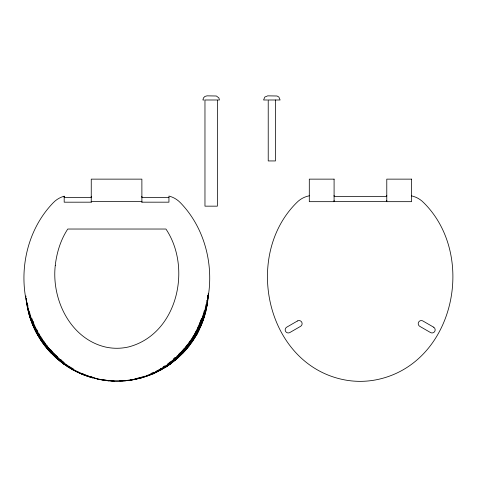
<?xml version="1.0" encoding="UTF-8"?>
<svg xmlns="http://www.w3.org/2000/svg" width="477" height="477" viewBox="0 0 477 477"><rect width="100%" height="100%" fill="white"/><g stroke="black" fill="none" stroke-linecap="round" stroke-linejoin="round"><path stroke-width="0.72" d="M27.374 305.703C18.263 270.006 27.386 229.342 53.305 202.683A23.707 23.707 0 0 1 64.133 196.22L64.186 197.073M91.256 196.291L91.244 197.365L64.186 197.365M64.186 196.208L64.186 202.176L65.778 202.2L91.244 202.182L91.256 201.574L141.878 201.574L141.896 202.182L168.941 202.176L168.941 196.083L169.526 196.22A23.707 23.707 0 0 1 180.354 202.683C205.259 228.292 214.674 266.887 207.251 301.518M334.091 195.737L334.097 195.367M208.3 293.242C207.65 313.777 199.66 333.924 186.257 349.48C179.137 357.678 170.486 364.47 161.023 369.776C159.342 369.508 151.37 376.627 150.887 373.533L153.952 372.185M386.781 200.549L386.734 201.491L334.097 201.491L334.091 200.549M134.389 379.191L141.156 377.957C128.897 381.117 116.024 382.28 103.491 380.181L106.204 380.229M140.965 377.689C176.675 368.375 204.532 335.432 207.549 298.62M207.728 296.611L207.847 295.269M208.061 295.275L206.964 306.013M208.139 295.269C207.465 306.079 204.883 316.752 200.549 326.673C198.724 327.621 197.263 338.688 194.264 335.522L193.573 335.641C187.479 347.071 178.368 356.695 167.642 363.927M103.491 380.181L98.167 379.227L99.538 379.191M206.016 304.505L205.82 305.829L206.779 306.001M206.541 303.909C201.789 336.679 177.444 365.471 146.016 375.798L146.332 376.371L151.298 374.487C143.696 377.301 135.575 379.787 127.729 380.229M206.744 302.579L207.042 300.588L206.613 300.54M205.682 306.484C200.674 334.21 181.803 358.925 156.378 371.07M178.607 354.345L180.539 352.503L181.379 352.402L187.562 344.46L188.326 344.346C194.056 336.44 199.374 327.836 201.765 318.29M26.76 301.959C30.85 337.716 59.011 368.632 93.009 377.957L87.732 376.371L87.905 375.798C57.109 365.674 33.146 337.859 27.678 305.906L27.159 306.001L26.181 298.632M203.005 315.44L204.234 310.95L205.849 311.308M194.264 335.522L198.492 326.161L199.124 326.053L200.316 321.909M83.022 373.533L82.658 374.487L87.732 376.371M201.163 319.328L200.519 321.224L201.127 321.122L202.826 316.084L204.424 316.531M204.239 316.507L198.325 331.563M176.675 356.194L177.563 356.11L184.17 348.586L184.969 348.478L190.699 340.143L191.426 340.023L196.172 330.972L196.834 330.859L198.492 326.161M77.727 372.245L82.76 374.487L77.727 372.245L77.948 371.762M198.742 325.547L200.262 321.838M72.915 369.776L77.811 372.304L72.915 369.776L73.369 368.93L68.76 366.211L68.229 367.081L72.993 369.836L68.259 367.022M63.775 364.005L68.336 367.081L63.775 364.005L64.61 362.812M191.426 340.023L192.654 340.84L195.713 336.303M59.476 360.719L63.846 364.058L59.476 360.719L60.382 359.586L61.593 360.26M192.821 340.876L182.441 353.421L174.469 360.719L173.527 359.586L175.327 357.649M55.38 357.19L59.542 360.773L55.338 357.243L56.346 356.11C51.653 351 46.186 346.171 42.483 340.023C38.542 334.121 35.292 327.765 32.782 321.122L31.369 321.659C35.799 333.495 42.674 344.388 51.456 353.469L47.849 349.432L48.94 348.478L48.32 347.19M189.667 345.276L182.5 353.469L181.379 352.402M51.456 353.469L52.53 352.402L51.528 350.571L48.94 348.478M47.849 349.432L44.439 345.235L45.583 344.346L45.023 342.999M170.241 361.912L169.299 362.812L170.319 364.058L178.72 357.243L177.563 356.11M44.439 345.235L41.29 340.84L42.483 340.023L41.922 338.437M173.622 358.782L175.148 357.488M41.29 340.84L35.733 331.563L31.434 321.635M164.887 365.787L165.728 367.081L170.217 364.058M155.788 371.374L156.253 372.304L165.829 367.081L170.319 364.058M38.398 336.267L39.645 335.522L39.162 333.876M163.17 366.801L164.315 366.127M35.787 331.527L37.075 330.859L36.669 329.154M151.263 374.421L161.172 369.836L160.302 368.494M33.462 326.644L34.785 326.053M27.1 306.013L29.64 316.531L31.476 321.659L29.64 316.531L30.606 316.227L29.192 311.064L28.274 311.29L26.116 298.638M140.87 377.373L144.728 376.192M141.049 377.957L146.332 376.371M139.201 378.106L130.442 380.115M137.603 378.16L140.22 377.528M27.678 305.906L28.095 305.829M131.074 379.787L133.065 379.43M126.387 380.39L125.075 380.753L130.567 380.181L135.891 379.227L135.718 378.953M309.299 195.803L309.024 195.85A23.707 23.707 0 0 0 296.646 202.683C243.151 255.6 265.874 363.116 342.748 379.519A83.785 83.785 0 0 0 377.593 379.519C454.468 363.116 477.191 255.6 423.695 202.683A23.707 23.707 0 0 0 412.867 196.22L411.573 195.91M202.242 316.168L202.826 316.084M123.048 380.873L110.891 380.873M204.007 99.991L202.898 99.991L203.452 97.922L204.967 96.408L207.042 95.853L216.355 95.996L218.871 97.922L219.426 99.991L218.323 99.991M267.555 99.991L263.572 99.991L264.789 97.064L267.71 95.853L277.03 95.996L278.89 97.064L280.1 99.991L268.223 99.991L268.223 160.94L275.45 160.94L275.45 99.991M386.734 195.367L386.781 195.737M334.097 196.47L386.734 196.47M168.941 197.365L141.896 197.365L141.878 196.291M207.763 300.659L207.37 300.629M29.64 316.531L28.274 311.29M202.689 321.659L201.127 321.122M200.656 326.673L199.124 326.053M186.257 349.48L184.969 348.478M55.338 357.243L51.498 353.421M98.167 379.227L82.676 374.421M114.379 381.147L99.407 379.519L94.458 378.106M107.54 380.39L108.971 380.825L98.173 379.155M100.868 379.43L102.859 379.787M92.967 377.689L97.558 378.798M93.045 377.701L85.383 375.089M90.481 376.586L93.051 377.373M198.152 331.527L196.834 330.859M52.53 352.402L57.508 356.844M68.205 365.835C50.318 354.435 36.783 336.512 30.606 316.227M189.566 345.276L188.326 344.346M60.382 359.586L63.554 362.007M56.346 356.11L59.375 358.716M45.583 344.346L47.527 346.105M42.483 340.023L44.743 342.325M39.645 335.522L41.32 337.436M37.075 330.859L37.844 331.849M32.782 321.122L33.736 322.673M31.935 318.606L32.573 320.496M125.087 380.825L119.661 380.867M26.378 298.614L26.503 299.955M25.877 295.943L25.996 297.29M141.896 202.182L141.878 179.137L91.256 179.137L91.244 202.182M55.284 265.331C51.355 299.365 70.274 338.807 105.602 347.059A52.047 52.047 0 0 0 128.832 346.88C177.402 333.954 192.213 268.116 165.93 229.032L67.764 229.032C60.651 239.848 56.751 252.53 55.284 265.331M297.469 320.967L286.737 327.168A3.1 3.1 0 0 0 285.598 331.402A3.1 3.1 0 0 0 289.831 332.535L300.57 326.34A3.1 3.1 0 0 0 301.702 322.106A3.1 3.1 0 0 0 297.469 320.967M217.363 99.991L204.967 99.991L204.967 206.159L217.363 206.159L217.363 99.991M334.091 179.137L309.299 179.137L309.299 201.67L334.091 201.67L334.091 179.137M411.573 179.137L386.781 179.137L386.781 201.67L411.573 201.67L411.573 179.137M433.611 327.168L422.872 320.967A3.1 3.1 0 0 0 418.639 322.106A3.1 3.1 0 0 0 419.772 326.34L430.51 332.535A3.1 3.1 0 0 0 434.744 331.402A3.1 3.1 0 0 0 433.611 327.168"/></g></svg>
